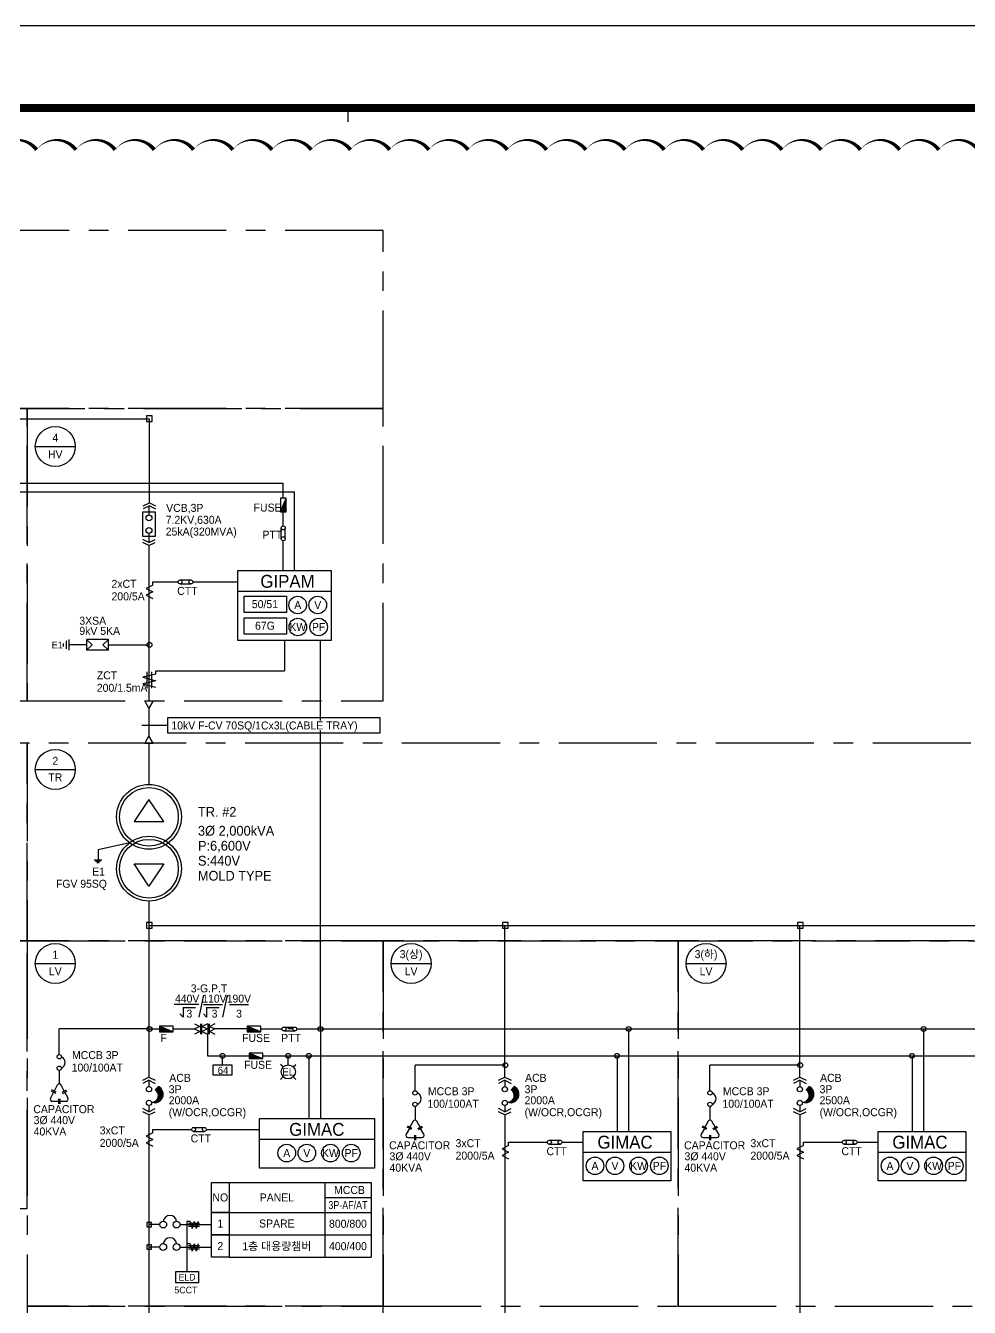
# Model space of a CAD drawing. Header units: millimetres. Extents: x 0 to 252300, y -45585 to -15885.
# Drawn here: x 99495 to 111524, y -32227 to -15885 of the extents above; entities that cross this region are included whole.
import ezdxf
from ezdxf.enums import TextEntityAlignment as Align

# ---------------------------------------------------------------- set-up
doc = ezdxf.new("R2010")
doc.units = ezdxf.units.MM
doc.header["$LTSCALE"] = 1000
for name, pattern in [('CEN', [62, 60, -1, 0, -1]), ('CENTER', [2, 1.25, -0.25, 0.25, -0.25]), ('ELP', [16.5, 14, -1, 0.5, -1])]:
    doc.linetypes.add(name, pattern=pattern)
for name, color, linetype in [('100', 4, 'Continuous'), ('11$0$TEXT', 3, 'Continuous'), ('11$1$SYM', 3, 'Continuous'), ('150', 6, 'Continuous'), ('50', 3, 'Continuous'), ('60', 2, 'Continuous'), ('ABC', 1, 'Continuous'), ('BUS', 6, 'Continuous'), ('ELEC-TEXT', 2, 'Continuous'), ('L1-CEILING', 3, 'Continuous'), ('L2', 7, 'Continuous'), ('L3-GROUND', 2, 'ELP'), ('LAR', 1, 'Continuous'), ('line', 9, 'Continuous'), ('LINE3', 1, 'CENTER'), ('LL', 2, 'Continuous'), ('sing', 2, 'Continuous'), ('SYM', 3, 'Continuous'), ('XR-SHEET-SHT', 5, 'Continuous'), ('XREF', 7, 'CEN')]:
    doc.layers.add(name, color=color, linetype=linetype)
doc.layers.add('XR-SHEET-TEMP', color=171, linetype='Continuous', plot=False)
doc.styles.add('CW', font='')
doc.styles.add('돋움', font='')
doc.styles.get('CW').set_extended_font_data('Dotum')
doc.styles.get('돋움').set_extended_font_data('Dotum')

# ---------------------------------------------------------------- blocks, each defined once
blk = doc.blocks.new('XR-FORM-EE', base_point=(461, 408))
at = {"layer": 'XR-SHEET-SHT', "color": 5}
blk.add_lwpolyline([(0, 118800), (168200, 118800), (168200, 0), (0, 0)], close=True, dxfattribs=at)
at = {"layer": 'XR-SHEET-SHT', "color": 5, "const_width": 400}
blk.add_lwpolyline([(9300, 114600), (163900, 114600), (163900, 4200), (9300, 4200)], close=True, dxfattribs=at)
at = {"layer": 'XR-SHEET-TEMP'}
blk.add_line((78000, 114600), (78000, 113900), dxfattribs=at)

msp = doc.modelspace()

# ---------------------------------------------------------------- linework, layer by layer
at = {"color": 6}
for p, q in [((101037, -20861), (101037, -20934)), ((101109, -20861), (101037, -20861)), ((101109, -20934), (101109, -20861)), ((101037, -20934), (101109, -20934)), ((102746, -22082), (102814, -22014)), ((102748, -22086), (102814, -22020)), ((102750, -22072), (102814, -22008)), ((102754, -22062), (102814, -22001)), ((102754, -22086), (102814, -22026)), ((102758, -22051), (102814, -21995)), ((102760, -22086), (102814, -22032)), ((102762, -22041), (102814, -21989)), ((102766, -22031), (102814, -21983)), ((102767, -22086), (102814, -22038)), ((102770, -22020), (102814, -21977)), ((102773, -22086), (102814, -22045)), ((102774, -22010), (102814, -21971)), ((102779, -22000), (102814, -21964)), ((102779, -22086), (102814, -22051)), ((102783, -21990), (102814, -21958)), ((102785, -22086), (102814, -22057)), ((102787, -21979), (102814, -21952)), ((102791, -21969), (102814, -21946)), ((102795, -21959), (102814, -21940)), ((102799, -21948), (102814, -21934)), ((102803, -21938), (102814, -21927)), ((102807, -21928), (102814, -21921)), ((102811, -21918), (102814, -21915)), ((102791, -22086), (102814, -22063)), ((102797, -22086), (102814, -22069)), ((102804, -22086), (102814, -22076)), ((102810, -22086), (102814, -22082)), ((101037, -27322), (101037, -27394)), ((101109, -27322), (101037, -27322)), ((101037, -27394), (101109, -27394)), ((101109, -27394), (101109, -27322)), ((105572, -27322), (105572, -27394)), ((105645, -27322), (105572, -27322)), ((105572, -27394), (105645, -27394)), ((105645, -27394), (105645, -27322)), ((109332, -27322), (109332, -27394)), ((109405, -27322), (109332, -27322)), ((109332, -27394), (109405, -27394)), ((109405, -27394), (109405, -27322)), ((99923, -29004), (99923, -28678)), ((101073, -28678), (99923, -28678)), ((101203, -28647), (101269, -28713)), ((101203, -28653), (101262, -28713)), ((101203, -28659), (101256, -28713)), ((101203, -28666), (101250, -28713)), ((101203, -28672), (101244, -28713)), ((101203, -28678), (101238, -28713)), ((101203, -28684), (101232, -28713)), ((101203, -28690), (101225, -28713)), ((101203, -28696), (101219, -28713)), ((101203, -28703), (101213, -28713)), ((101203, -28709), (101207, -28713)), ((101206, -28645), (101275, -28713)), ((101217, -28649), (101281, -28713)), ((101227, -28653), (101287, -28713)), ((101237, -28657), (101293, -28713)), ((101248, -28661), (101299, -28713)), ((101258, -28665), (101306, -28713)), ((101268, -28669), (101312, -28713)), ((101278, -28674), (101318, -28713)), ((101289, -28678), (101324, -28713)), ((101299, -28682), (101330, -28713)), ((101309, -28686), (101336, -28713)), ((101320, -28690), (101343, -28713)), ((101330, -28694), (101349, -28713)), ((101340, -28698), (101355, -28713)), ((101350, -28702), (101361, -28713)), ((101361, -28706), (101367, -28713)), ((101371, -28711), (101373, -28713)), ((102319, -28647), (102385, -28713)), ((102319, -28653), (102378, -28713)), ((102319, -28659), (102372, -28713)), ((102319, -28666), (102366, -28713)), ((102319, -28672), (102360, -28713)), ((102319, -28678), (102354, -28713)), ((102319, -28684), (102348, -28713)), ((102319, -28690), (102341, -28713)), ((102319, -28696), (102335, -28713)), ((102319, -28703), (102329, -28713)), ((102319, -28709), (102323, -28713)), ((102323, -28645), (102391, -28713)), ((102333, -28649), (102397, -28713)), ((102343, -28653), (102403, -28713)), ((102353, -28657), (102409, -28713)), ((102364, -28661), (102415, -28713)), ((102374, -28665), (102422, -28713)), ((102384, -28669), (102428, -28713)), ((102394, -28674), (102434, -28713)), ((102405, -28678), (102440, -28713)), ((102415, -28682), (102446, -28713)), ((102425, -28686), (102452, -28713)), ((102436, -28690), (102459, -28713)), ((102446, -28694), (102465, -28713)), ((102456, -28698), (102471, -28713)), ((102466, -28702), (102477, -28713)), ((102477, -28706), (102483, -28713)), ((102487, -28711), (102490, -28713)), ((102345, -28990), (102411, -29056)), ((102345, -28997), (102404, -29056)), ((102345, -29003), (102398, -29056)), ((102345, -29009), (102392, -29056)), ((102345, -29015), (102386, -29056)), ((102345, -29021), (102380, -29056)), ((102345, -29027), (102374, -29056)), ((102345, -29034), (102367, -29056)), ((102345, -29040), (102361, -29056)), ((102345, -29046), (102355, -29056)), ((102345, -29052), (102349, -29056)), ((102348, -28988), (102417, -29056)), ((102359, -28992), (102423, -29056)), ((102369, -28996), (102429, -29056)), ((102379, -29000), (102435, -29056)), ((102390, -29004), (102441, -29056)), ((102400, -29009), (102448, -29056)), ((102410, -29013), (102454, -29056)), ((102420, -29017), (102460, -29056)), ((102431, -29021), (102466, -29056)), ((102441, -29025), (102472, -29056)), ((102451, -29029), (102478, -29056)), ((102462, -29033), (102485, -29056)), ((102472, -29037), (102491, -29056)), ((102482, -29041), (102497, -29056)), ((102492, -29046), (102503, -29056)), ((102503, -29050), (102509, -29056)), ((102513, -29054), (102515, -29056)), ((99923, -29207), (99923, -29380)), ((104458, -29465), (104458, -29139)), ((105609, -29139), (104458, -29139)), ((108218, -29465), (108218, -29139)), ((109368, -29139), (108218, -29139)), ((101152, -29454), (101192, -29414)), ((105687, -29454), (105728, -29414)), ((109447, -29454), (109488, -29414)), ((99878, -29499), (99822, -29469)), ((99886, -29484), (99830, -29454)), ((99914, -29569), (99914, -29633)), ((99931, -29569), (99931, -29633)), ((99959, -29484), (100015, -29454)), ((99967, -29499), (100023, -29469)), ((101136, -29616), (101246, -29506)), ((101150, -29615), (101246, -29520)), ((101159, -29460), (101200, -29419)), ((101165, -29467), (101208, -29424)), ((101167, -29612), (101242, -29536)), ((101171, -29475), (101215, -29431)), ((101176, -29483), (101221, -29438)), ((101178, -29561), (101245, -29493)), ((101180, -29492), (101227, -29445)), ((101183, -29502), (101232, -29453)), ((101184, -29541), (101243, -29482)), ((101185, -29513), (101237, -29462)), ((101186, -29526), (101240, -29472)), ((101189, -29603), (101233, -29558)), ((105672, -29616), (105782, -29506)), ((105686, -29615), (105781, -29520)), ((105694, -29460), (105736, -29419)), ((105701, -29467), (105743, -29424)), ((105703, -29612), (105778, -29536)), ((105707, -29475), (105750, -29431)), ((105712, -29483), (105757, -29438)), ((105713, -29561), (105781, -29493)), ((105716, -29492), (105762, -29445)), ((105719, -29502), (105768, -29453)), ((105720, -29541), (105779, -29482)), ((105721, -29513), (105772, -29462)), ((105722, -29526), (105776, -29472)), ((105725, -29603), (105769, -29558)), ((109432, -29616), (109542, -29506)), ((109446, -29615), (109541, -29520)), ((109454, -29460), (109496, -29419)), ((109461, -29467), (109503, -29424)), ((109462, -29612), (109538, -29536)), ((109466, -29475), (109510, -29431)), ((109471, -29483), (109517, -29438)), ((109473, -29561), (109541, -29493)), ((109476, -29492), (109522, -29445)), ((109479, -29502), (109527, -29453)), ((109480, -29541), (109539, -29482)), ((109481, -29513), (109532, -29462)), ((109482, -29526), (109536, -29472)), ((109485, -29603), (109529, -29558)), ((101113, -29613), (101116, -29609)), ((101124, -29615), (101136, -29602)), ((104458, -29668), (104458, -29840)), ((105648, -29613), (105652, -29609)), ((105660, -29615), (105672, -29602)), ((108218, -29668), (108218, -29840)), ((109408, -29613), (109412, -29609)), ((109420, -29615), (109432, -29602)), ((104414, -29960), (104358, -29930)), ((104422, -29945), (104365, -29915)), ((104450, -30030), (104450, -30094)), ((104466, -30030), (104466, -30094)), ((104494, -29945), (104551, -29915)), ((104502, -29960), (104559, -29930)), ((108174, -29960), (108117, -29930)), ((108182, -29945), (108125, -29915)), ((108210, -30030), (108210, -30094)), ((108226, -30030), (108226, -30094)), ((108254, -29945), (108311, -29915)), ((108262, -29960), (108319, -29930)), ((101097, -31144), (101040, -31144)), ((101040, -31144), (101040, -31201)), ((101040, -31201), (101097, -31201)), ((101206, -31172), (101067, -31172)), ((101097, -31201), (101097, -31144)), ((101462, -31172), (101862, -31172)), ((101097, -31429), (101040, -31429)), ((101040, -31429), (101040, -31486)), ((101040, -31486), (101097, -31486)), ((101206, -31458), (101067, -31458)), ((101097, -31486), (101097, -31429)), ((101462, -31458), (101862, -31458))]:
    msp.add_line(p, q, dxfattribs=at)
for centre, radius in [((101067, -22161), 37.2), ((101067, -22321), 37.2), ((101073, -23780), 31), ((101073, -28678), 31), ((103253, -28678), 31), ((107181, -28678), 31), ((110941, -28678), 31), ((99923, -29032), 27.9), ((102005, -29021), 31), ((102842, -29021), 31), ((103105, -29021), 31), ((107033, -29021), 31), ((110793, -29021), 31), ((99923, -29179), 27.9), ((105609, -29139), 31), ((109368, -29139), 31), ((104458, -29493), 27.9), ((108218, -29493), 27.9), ((104458, -29640), 27.9), ((108218, -29640), 27.9), ((101249, -31172), 43), ((101419, -31172), 43), ((101249, -31458), 43), ((101419, -31458), 43)]:
    msp.add_circle(centre, radius, dxfattribs=at)
for centre, radius, start, end in [((99919, -29105), 80.2, 293.0132, 66.9868), ((104455, -29566), 80.2, 293.0132, 66.9868), ((108215, -29566), 80.2, 293.0132, 66.9868), ((101334, -31140), 85.5, 6.973, 173.027), ((101334, -31425), 85.5, 6.973, 173.027)]:
    msp.add_arc(centre, radius, start, end, dxfattribs=at)
at = {"layer": '100', "color": 6}
for centre, radius in [((101067, -25973), 413), ((101067, -25973), 374), ((101067, -26634), 413), ((101067, -26634), 374)]:
    msp.add_circle(centre, radius, dxfattribs=at)
at = {"layer": '11$0$TEXT', "color": 1}
for p, q in [((101307, -24706), (104010, -24706)), ((101307, -24906), (101307, -24706)), ((104010, -24706), (104010, -24906)), ((104010, -24906), (101307, -24906))]:
    msp.add_line(p, q, dxfattribs=at)
at = {"layer": '11$1$SYM', "color": 6}
for p, q in [((100977, -24806), (101157, -24806)), ((101157, -24806), (101307, -24806))]:
    msp.add_line(p, q, dxfattribs=at)
at = {"layer": '150', "color": 6}
for p, q in [((101116, -23020), (101031, -23063)), ((101116, -22978), (101242, -22978)), ((101116, -23020), (101116, -22978)), ((101031, -23063), (101116, -23105)), ((101116, -23105), (101031, -23147)), ((101031, -23147), (101116, -23190)), ((101156, -24152), (100990, -24194)), ((101044, -24331), (101044, -24123)), ((101102, -24331), (101102, -24123)), ((101156, -24110), (101242, -24110)), ((101156, -24152), (101156, -24110)), ((100990, -24194), (101156, -24237)), ((101156, -24237), (100990, -24279)), ((100990, -24279), (101156, -24321)), ((101648, -28612), (101714, -28645)), ((101714, -28645), (101648, -28678)), ((101648, -28678), (101714, -28711)), ((101714, -28711), (101648, -28744)), ((101811, -28612), (101745, -28645)), ((101745, -28645), (101811, -28678)), ((101811, -28678), (101745, -28711)), ((101745, -28711), (101811, -28744)), ((101907, -28612), (101841, -28645)), ((101841, -28645), (101907, -28678)), ((101907, -28678), (101841, -28711)), ((101841, -28711), (101907, -28744)), ((101116, -30001), (101031, -30043)), ((101031, -30043), (101116, -30086)), ((101116, -29959), (101242, -29959)), ((101116, -30001), (101116, -29959)), ((101116, -30086), (101031, -30128)), ((101031, -30128), (101116, -30170)), ((105651, -30164), (105567, -30206)), ((105567, -30206), (105651, -30249)), ((105651, -30122), (105778, -30122)), ((105651, -30164), (105651, -30122)), ((109411, -30164), (109326, -30206)), ((109326, -30206), (109411, -30249)), ((109411, -30122), (109538, -30122)), ((109411, -30164), (109411, -30122)), ((105651, -30249), (105567, -30291)), ((105567, -30291), (105651, -30333)), ((109411, -30249), (109326, -30291)), ((109326, -30291), (109411, -30333)), ((101590, -31132), (101551, -31132)), ((101590, -31132), (101616, -31223)), ((101641, -31132), (101616, -31223)), ((101641, -31132), (101667, -31223)), ((101692, -31132), (101667, -31223)), ((101590, -31417), (101551, -31417)), ((101590, -31417), (101616, -31509)), ((101641, -31417), (101616, -31509)), ((101641, -31417), (101667, -31509)), ((101692, -31417), (101667, -31509))]:
    msp.add_line(p, q, dxfattribs=at)
at = {"layer": '50', "color": 6}
for p, q in [((100995, -22007), (101073, -21968)), ((101073, -22007), (100995, -22046)), ((101073, -21968), (101151, -22007)), ((101073, -22007), (101151, -22046)), ((102744, -22086), (102814, -21911)), ((102814, -21911), (102744, -21911)), ((102744, -21911), (102744, -22086)), ((102814, -22086), (102814, -21911)), ((100989, -22397), (100989, -22085)), ((100989, -22085), (101145, -22085)), ((101145, -22085), (101145, -22397)), ((102744, -22086), (102814, -22086)), ((101145, -22397), (100989, -22397)), ((101067, -22475), (100989, -22436)), ((101067, -22514), (100989, -22475)), ((101067, -22475), (101145, -22436)), ((101067, -22514), (101145, -22475)), ((100550, -23710), (100272, -23710)), ((100341, -23780), (100272, -23710)), ((100272, -23710), (100272, -23849)), ((100272, -23849), (100341, -23780)), ((100550, -23849), (100272, -23849)), ((100480, -23780), (100550, -23710)), ((100550, -23849), (100480, -23780)), ((100550, -23849), (100550, -23710)), ((101203, -28643), (101377, -28713)), ((101203, -28643), (101203, -28713)), ((101377, -28643), (101203, -28643)), ((101203, -28713), (101377, -28713)), ((101377, -28713), (101377, -28643)), ((102319, -28643), (102493, -28713)), ((102319, -28643), (102319, -28713)), ((102493, -28643), (102319, -28643)), ((102319, -28713), (102493, -28713)), ((102493, -28713), (102493, -28643)), ((102345, -28986), (102519, -29056)), ((102345, -28986), (102345, -29056)), ((102519, -28986), (102345, -28986)), ((102345, -29056), (102519, -29056)), ((102519, -29056), (102519, -28986)), ((101408, -31769), (101697, -31769)), ((101408, -31916), (101408, -31769)), ((101697, -31769), (101697, -31916)), ((101697, -31916), (101408, -31916))]:
    msp.add_line(p, q, dxfattribs=at)
at = {"layer": '60', "color": 6}
for p, q in [((101067, -22007), (101067, -22124)), ((101067, -22358), (101067, -22475)), ((102754, -22427), (102754, -22289)), ((102804, -22427), (102804, -22289)), ((101464, -22953), (101601, -22953)), ((101464, -23003), (101601, -23003)), ((102789, -28653), (102926, -28653)), ((102789, -28703), (102926, -28703)), ((99898, -29394), (99858, -29469)), ((99987, -29469), (99947, -29394)), ((99850, -29484), (99810, -29559)), ((100035, -29559), (99995, -29484)), ((99835, -29600), (99914, -29600)), ((99931, -29600), (100010, -29600)), ((104433, -29855), (104394, -29930)), ((104523, -29930), (104483, -29855)), ((108193, -29855), (108154, -29930)), ((108282, -29930), (108243, -29855)), ((101635, -29934), (101773, -29934)), ((101635, -29984), (101773, -29984)), ((104386, -29945), (104346, -30020)), ((104371, -30061), (104450, -30061)), ((104466, -30061), (104546, -30061)), ((104570, -30020), (104530, -29945)), ((108146, -29945), (108106, -30020)), ((108130, -30061), (108210, -30061)), ((108226, -30061), (108306, -30061)), ((108330, -30020), (108290, -29945)), ((106171, -30097), (106308, -30097)), ((106171, -30147), (106308, -30147)), ((109930, -30097), (110068, -30097)), ((109930, -30147), (110068, -30147))]:
    msp.add_line(p, q, dxfattribs=at)
for centre in [(102779, -22289), (102779, -22427), (101464, -22978), (101601, -22978), (102789, -28678), (102926, -28678), (101635, -29959), (101773, -29959), (106171, -30122), (106308, -30122), (109930, -30122), (110068, -30122)]:
    msp.add_circle(centre, 25.2, dxfattribs=at)
for centre, start, end in [((99923, -29407), 28.0354, 151.9646), ((99835, -29572), 151.9646, 270), ((100010, -29572), 270, 28.0354), ((104458, -29868), 28.0354, 151.9646), ((108218, -29868), 28.0354, 151.9646), ((104371, -30033), 151.9646, 270), ((104546, -30033), 270, 28.0354), ((108130, -30033), 151.9646, 270), ((108306, -30033), 270, 28.0354)]:
    msp.add_arc(centre, 27.9, start, end, dxfattribs=at)
at = {"layer": 'BUS', "color": 6}
for p, q in [((92557, -20897), (101073, -20897)), ((101073, -21968), (101073, -20897)), ((101067, -22514), (101067, -24494)), ((101067, -24587), (101067, -24940)), ((101067, -25033), (101067, -25560)), ((101067, -25751), (100879, -26033)), ((101255, -26033), (101067, -25751)), ((100879, -26033), (101255, -26033)), ((100879, -26574), (101255, -26574)), ((101067, -26856), (100879, -26574)), ((101255, -26574), (101067, -26856)), ((101067, -27048), (101067, -29292)), ((101067, -27358), (112258, -27358)), ((105603, -29292), (105603, -27358)), ((109363, -29292), (109363, -27358)), ((101067, -29773), (101067, -32719)), ((105603, -29773), (105603, -32210)), ((109363, -29773), (109363, -32210)), ((105603, -32210), (105603, -32602)), ((109363, -32210), (109363, -32602))]:
    msp.add_line(p, q, dxfattribs=at)
at = {"layer": 'L1-CEILING', "color": 6}
for p, q in [((94263, -21718), (102779, -21718)), ((102779, -21911), (102779, -21718)), ((94407, -21829), (102923, -21829)), ((102923, -22832), (102923, -21829)), ((102779, -22264), (102779, -22086)), ((102779, -22264), (102779, -22086)), ((102779, -22832), (102779, -22452)), ((100550, -23780), (101073, -23780)), ((102794, -23726), (102794, -24110)), ((103253, -24744), (103253, -23726)), ((101242, -24110), (102794, -24110)), ((103253, -28678), (103253, -24873)), ((101073, -28678), (101203, -28678)), ((101377, -28678), (101661, -28678)), ((101722, -28612), (101722, -28744)), ((101737, -28612), (101737, -28744)), ((101811, -28744), (101811, -29021)), ((101819, -28612), (101819, -28744)), ((101833, -28612), (101833, -28744)), ((102319, -28678), (101907, -28678)), ((102493, -28678), (102763, -28678)), ((102901, -28678), (102836, -28678)), ((102951, -28678), (103253, -28678)), ((103253, -28678), (103253, -29820)), ((103253, -28678), (114444, -28678)), ((107181, -28678), (107181, -29983)), ((110941, -28678), (110941, -29983)), ((101811, -29021), (102345, -29021)), ((102005, -29135), (102005, -29021)), ((102519, -29021), (102688, -29021)), ((102688, -29021), (103105, -29021)), ((102842, -29135), (102842, -29021)), ((103105, -29021), (103105, -29820)), ((103105, -29021), (114296, -29021)), ((107033, -29021), (107033, -29983)), ((110793, -29021), (110793, -29983)), ((101886, -29135), (102124, -29135)), ((101886, -29267), (101886, -29135)), ((102124, -29135), (102124, -29267)), ((102778, -29161), (102745, -29129)), ((102906, -29161), (102938, -29129)), ((102124, -29267), (101886, -29267)), ((102778, -29289), (102745, -29322)), ((102906, -29289), (102938, -29322)), ((101798, -29959), (102476, -29959)), ((106333, -30122), (106603, -30122)), ((110093, -30122), (110363, -30122))]:
    msp.add_line(p, q, dxfattribs=at)
msp.add_circle((102842, -29225), 90.6, dxfattribs=at)
at = {"layer": 'L2', "color": 6}
for p, q in [((99979, -23799), (99979, -23764)), ((100014, -23832), (100014, -23728)), ((100048, -23849), (100048, -23710)), ((100272, -23780), (100048, -23780))]:
    msp.add_line(p, q, dxfattribs=at)
at = {"layer": 'L3-GROUND', "color": 6}
for p, q in [((102199, -22832), (103389, -22832)), ((102199, -23726), (102199, -22832)), ((103389, -22832), (103389, -23726)), ((102199, -23096), (103389, -23096)), ((103389, -23726), (102199, -23726)), ((102476, -29820), (103942, -29820)), ((102476, -30451), (102476, -29820)), ((103942, -29820), (103942, -30451)), ((106603, -29983), (107718, -29983)), ((106603, -30614), (106603, -29983)), ((107718, -29983), (107718, -30614)), ((110363, -29983), (111478, -29983)), ((110363, -30614), (110363, -29983)), ((111478, -29983), (111478, -30614)), ((102476, -30084), (103942, -30084)), ((106603, -30247), (107718, -30247)), ((110363, -30247), (111478, -30247)), ((103942, -30451), (102476, -30451)), ((107718, -30614), (106603, -30614)), ((111478, -30614), (110363, -30614))]:
    msp.add_line(p, q, dxfattribs=at)
at = {"layer": 'line', "color": 6, "linetype": 'Continuous'}
for p, q in [((101242, -22978), (101439, -22978)), ((101627, -22978), (102199, -22978)), ((101242, -29959), (101610, -29959)), ((105778, -30122), (106145, -30122)), ((109538, -30122), (109905, -30122))]:
    msp.add_line(p, q, dxfattribs=at)
at = {"layer": 'line', "color": 6}
for p, q in [((100987, -29332), (101067, -29292)), ((101067, -29332), (100987, -29372)), ((101067, -29292), (101147, -29332)), ((101067, -29332), (101067, -29413)), ((101067, -29332), (101147, -29372)), ((101147, -29453), (101188, -29413)), ((105523, -29332), (105603, -29292)), ((105603, -29332), (105523, -29372)), ((105603, -29292), (105683, -29332)), ((105603, -29332), (105603, -29413)), ((105603, -29332), (105683, -29372)), ((105683, -29453), (105723, -29413)), ((109282, -29332), (109363, -29292)), ((109363, -29332), (109282, -29372)), ((109363, -29292), (109443, -29332)), ((109363, -29332), (109363, -29413)), ((109363, -29332), (109443, -29372)), ((109443, -29453), (109483, -29413)), ((101067, -29733), (100987, -29693)), ((101067, -29773), (100987, -29733)), ((101067, -29653), (101067, -29733)), ((101067, -29733), (101147, -29693)), ((101067, -29773), (101147, -29733)), ((105603, -29733), (105523, -29693)), ((105603, -29773), (105523, -29733)), ((105603, -29653), (105603, -29733)), ((105603, -29733), (105683, -29693)), ((105603, -29773), (105683, -29733)), ((109363, -29733), (109282, -29693)), ((109363, -29773), (109282, -29733)), ((109363, -29653), (109363, -29733)), ((109363, -29733), (109443, -29693)), ((109363, -29773), (109443, -29733)), ((101552, -31769), (101552, -31132)), ((101570, -31152), (101711, -31152)), ((101570, -31193), (101711, -31193)), ((101570, -31438), (101711, -31438)), ((101570, -31479), (101711, -31479))]:
    msp.add_line(p, q, dxfattribs=at)
for centre in [(101067, -29446), (105603, -29446), (109363, -29446), (101067, -29620), (105603, -29620), (109363, -29620)]:
    msp.add_circle(centre, 33.4, dxfattribs=at)
for centre, radius, start, end in [((101140, -29510), 108, 252.5973, 63.7999), ((105675, -29510), 108, 252.5973, 63.7999), ((109435, -29510), 108, 252.5973, 63.7999), ((101101, -29526), 87.1, 274.3987, 57.5288), ((105636, -29526), 87.1, 274.3987, 57.5288), ((109396, -29526), 87.1, 274.3987, 57.5288)]:
    msp.add_arc(centre, radius, start, end, dxfattribs=at)
at = {"layer": 'LINE3', "color": 6}
for p, q in [((104051, -18495), (90999, -18495)), ((104051, -20768), (104051, -18495)), ((90999, -20768), (104051, -20768)), ((99515, -20768), (94980, -20768)), ((99515, -24494), (99515, -20768)), ((104051, -20768), (99515, -20768)), ((99515, -20768), (99515, -24494)), ((104051, -24494), (104051, -20768)), ((94980, -24494), (99515, -24494)), ((99515, -24494), (104051, -24494)), ((99515, -25033), (94980, -25033)), ((99515, -27554), (99515, -25033)), ((115542, -25033), (99515, -25033)), ((99515, -25033), (99515, -27554)), ((94980, -27554), (99515, -27554)), ((99515, -27554), (94980, -27554)), ((99515, -30965), (99515, -27554)), ((99515, -27554), (115542, -27554)), ((104051, -27554), (99515, -27554)), ((99515, -27554), (99515, -32210)), ((104051, -32210), (104051, -27554)), ((107811, -27554), (104051, -27554)), ((104051, -27554), (104051, -32210)), ((107811, -32210), (107811, -27554)), ((111571, -27554), (107811, -27554)), ((107811, -27554), (107811, -32210)), ((94980, -30965), (99515, -30965)), ((99515, -32210), (104051, -32210)), ((104051, -32210), (99515, -32210)), ((99515, -32210), (99515, -34381)), ((104051, -34381), (104051, -32210)), ((104051, -32210), (107811, -32210)), ((107811, -32210), (111571, -32210))]:
    msp.add_line(p, q, dxfattribs=at)
at = {"layer": 'LL', "color": 6}
for p, q in [((101762, -28245), (101702, -28526)), ((102063, -28245), (102003, -28526)), ((101702, -28366), (101387, -28366)), ((101501, -28406), (101662, -28406)), ((101501, -28406), (101501, -28526)), ((101762, -28366), (102003, -28366)), ((101802, -28406), (101963, -28406)), ((101802, -28406), (101802, -28526)), ((102095, -28366), (102335, -28366)), ((101501, -28526), (101461, -28486)), ((101802, -28526), (101762, -28486))]:
    msp.add_line(p, q, dxfattribs=at)
at = {"layer": 'sing', "color": 6}
for p, q in [((101067, -24587), (101014, -24494)), ((101014, -24494), (101121, -24494)), ((101121, -24494), (101067, -24587)), ((101067, -24940), (101014, -25033)), ((101121, -25033), (101067, -24940)), ((101014, -25033), (101121, -25033))]:
    msp.add_line(p, q, dxfattribs=at)
at = {"layer": 'SYM', "color": 6}
for p, q in [((99618, -21251), (100128, -21251)), ((102280, -23161), (102822, -23161)), ((102280, -23367), (102280, -23161)), ((102822, -23161), (102822, -23367)), ((102822, -23367), (102280, -23367)), ((102280, -23436), (102822, -23436)), ((102280, -23642), (102280, -23436)), ((102822, -23436), (102822, -23642)), ((102822, -23642), (102280, -23642)), ((99618, -25369), (100128, -25369)), ((100819, -26304), (100419, -26393)), ((100418, -26393), (100418, -26525)), ((100467, -26525), (100368, -26525)), ((100451, -26541), (100385, -26541)), ((100434, -26558), (100401, -26558)), ((99618, -27843), (100128, -27843)), ((104154, -27843), (104663, -27843)), ((107914, -27843), (108423, -27843)), ((101862, -31017), (101862, -30636)), ((101862, -30636), (102091, -30636)), ((102091, -30636), (102091, -31302)), ((102091, -30636), (103899, -30636)), ((102091, -30636), (102091, -31017)), ((103308, -30636), (103308, -31588)), ((103899, -30636), (103899, -31588)), ((103308, -30826), (103899, -30826)), ((101862, -31302), (101862, -31017)), ((101862, -31017), (102091, -31017)), ((102091, -31017), (101862, -31017)), ((101862, -31302), (101862, -31017)), ((101862, -31017), (102091, -31017)), ((102091, -31017), (103899, -31017)), ((102091, -31017), (102091, -31302)), ((102091, -31017), (102091, -31302)), ((102091, -31302), (101862, -31302)), ((101862, -31588), (101862, -31302)), ((101862, -31302), (102091, -31302)), ((102091, -31302), (101862, -31302)), ((102091, -31302), (103899, -31302)), ((102091, -31302), (102091, -31588)), ((102091, -31588), (101862, -31588)), ((102091, -31588), (103899, -31588))]:
    msp.add_line(p, q, dxfattribs=at)
at = {"layer": 'SYM'}
msp.add_lwpolyline([(99135, -17468, 0, 50, -0.5), (99635, -17468, 0, 50, -0.5), (100135, -17468, 0, 50, -0.5), (100635, -17468, 0, 50, -0.5), (101135, -17468, 0, 50, -0.5), (101635, -17468, 0, 50, -0.5), (102135, -17468, 0, 50, -0.5), (102635, -17468, 0, 50, -0.5), (103135, -17468, 0, 50, -0.5), (103635, -17468, 0, 50, -0.5), (104135, -17468, 0, 50, -0.5), (104635, -17468, 0, 50, -0.5), (105135, -17468, 0, 50, -0.5), (105635, -17468, 0, 50, -0.5), (106135, -17468, 0, 50, -0.5), (106635, -17468, 0, 50, -0.5), (107135, -17468, 0, 50, -0.5), (107635, -17468, 0, 50, -0.5), (108135, -17468, 0, 50, -0.5), (108635, -17468, 0, 50, -0.5), (109135, -17468, 0, 50, -0.5), (109635, -17468, 0, 50, -0.5), (110135, -17468, 0, 50, -0.5), (110635, -17468, 0, 50, -0.5), (111135, -17468, 0, 50, -0.5), (111635, -17468, 0, 50, -0.5)], format="xyseb", dxfattribs=at)
at = {"layer": 'SYM', "color": 6}
for centre, radius in [((99873, -21251), 255), ((102963, -23272), 112), ((103218, -23272), 112), ((102964, -23552), 112), ((103230, -23552), 112), ((99873, -25369), 255), ((99873, -27843), 255), ((104408, -27843), 255), ((108168, -27843), 255), ((102823, -30260), 112), ((103079, -30260), 112), ((103380, -30260), 112), ((103645, -30260), 112), ((106752, -30423), 112), ((107007, -30423), 112), ((107308, -30423), 112), ((107573, -30423), 112), ((110512, -30423), 112), ((110767, -30423), 112), ((111068, -30423), 112), ((111333, -30423), 112)]:
    msp.add_circle(centre, radius, dxfattribs=at)

# ---------------------------------------------------------------- block references
at = {"layer": 'XREF', "xscale": 0.25, "yscale": 0.25, "zscale": 0.25}
msp.add_blockref('XR-FORM-EE', (84215, -45483), dxfattribs=at)

# ---------------------------------------------------------------- texts
at = {"color": 6, "style": '돋움'}
msp.add_text('PANEL', height=102.1, dxfattribs=at).set_placement((102698, -30826), align=Align.MIDDLE)
msp.add_text('5CCT', height=85.9, dxfattribs=at).set_placement((101391, -32049))
at = {"layer": '60', "color": 6}
for s, height, style, p in [('VCB,3P', 102.1, '돋움', (101286, -22085)), ('7.2KV,630A', 102.1, '돋움', (101280, -22237)), ('25kA(320MVA)', 102.06, '돋움', (101280, -22387)), ('200/5A', 102.1, '돋움', (100589, -23213)), ('200/1.5mA', 102.1, '돋움', (100402, -24379)), ('TR. #2', 125, 'CW', (101691, -25972)), ('3Ø 2,000kVA', 125, 'CW', (101691, -26213)), ('P:6,600V', 125, 'CW', (101691, -26404)), ('S:440V', 125, 'CW', (101691, -26595)), ('E1', 101.4, '돋움', (100344, -26721)), ('FGV 95SQ', 101.4, '돋움', (99882, -26877)), ('2000/5A', 102.1, '돋움', (100439, -30181)), ('2000/5A', 102.1, '돋움', (104975, -30344)), ('2000/5A', 102.1, '돋움', (108734, -30344))]:
    msp.add_text(s, height=height, dxfattribs=dict(at, style=style)).set_placement(p)
at = {"layer": '60', "color": 6, "style": '돋움'}
for s, height, p in [('3-G.P.T', 101.4, (101832, -28160)), ('440V', 101.4, (101554, -28291)), ('110V', 101.4, (101901, -28291)), ('190V', 101.4, (102213, -28291)), ('3', 101, (101582, -28482)), ('3', 101, (101903, -28482)), ('3', 101, (102215, -28482))]:
    msp.add_text(s, height=height, dxfattribs=at).set_placement(p, align=Align.MIDDLE)
at = {"layer": 'ABC', "color": 6, "style": '돋움'}
for s, height, p in [('4', 102, (99873, -21139)), ('HV', 102.1, (99873, -21351)), ('2', 102, (99873, -25258)), ('TR', 102.1, (99873, -25469)), ('1', 102, (99873, -27731)), ('3(상)', 102.1, (104408, -27731)), ('3(하)', 102.1, (108168, -27731)), ('LV', 102.1, (99873, -27943)), ('LV', 102.1, (104408, -27943)), ('LV', 102.1, (108168, -27943))]:
    msp.add_text(s, height=height, dxfattribs=at).set_placement(p, align=Align.MIDDLE)
at = {"layer": 'ELEC-TEXT', "color": 6, "style": '돋움'}
msp.add_text('10kV F-CV 70SQ/1Cx3L(CABLE TRAY)', height=102.06, dxfattribs=at).set_placement((101352, -24859))
at = {"layer": 'L3-GROUND', "color": 6, "style": '돋움'}
for s, height, p in [('FUSE', 102.1, (102401, -22081)), ('PTT', 102.1, (102513, -22427)), ('CTT', 102.1, (101427, -23143)), ('F', 102, (101212, -28843)), ('FUSE', 102.1, (102253, -28843)), ('PTT', 102.1, (102752, -28843)), ('FUSE', 102.1, (102279, -29186)), ('64', 93.9, (101943, -29252)), ('CTT', 102.1, (101598, -30124)), ('CTT', 102.1, (106134, -30287)), ('CTT', 102.1, (109894, -30287))]:
    msp.add_text(s, height=height, dxfattribs=at).set_placement(p)
for s, height, p in [('GIPAM', 164, (102833, -23052)), ('50/51', 102.1, (102545, -23312)), ('67G', 102.1, (102545, -23587)), ('GIMAC', 164, (103206, -30040)), ('GIMAC', 164, (107135, -30203)), ('GIMAC', 164, (110894, -30203))]:
    msp.add_text(s, height=height, dxfattribs=at).set_placement(p, align=Align.CENTER)
for s, height, p in [('A', 102, (102963, -23272)), ('V', 102, (103218, -23272)), ('KW', 102.1, (102964, -23552)), ('PF', 102.1, (103230, -23552)), ('EL', 93.9, (102842, -29225)), ('A', 102, (102823, -30260)), ('V', 102, (103079, -30260)), ('KW', 102.1, (103380, -30260)), ('PF', 102.1, (103645, -30260)), ('A', 102, (106752, -30423)), ('V', 102, (107007, -30423)), ('KW', 102.1, (107308, -30423)), ('PF', 102.1, (107573, -30423)), ('A', 102, (110512, -30423)), ('V', 102, (110767, -30423)), ('KW', 102.1, (111068, -30423)), ('PF', 102.1, (111333, -30423))]:
    msp.add_text(s, height=height, dxfattribs=at).set_placement(p, align=Align.MIDDLE)
at = {"layer": 'LAR', "color": 6, "style": '돋움'}
for s, height, p in [('NO', 102.1, (101976, -30826)), ('1', 102, (101976, -31159)), ('SPARE', 102.1, (102697, -31158)), ('800/800', 102.1, (103603, -31159)), ('2', 102, (101976, -31445)), ('1층 대용량챔버', 102.1, (102697, -31445)), ('400/400', 102.1, (103603, -31445))]:
    msp.add_text(s, height=height, dxfattribs=at).set_placement(p, align=Align.MIDDLE)
at = {"layer": 'line', "color": 6}
for s, height, style, p in [('2xCT', 102.1, '돋움', (100589, -23053)), ('3XSA', 102.1, '돋움', (100179, -23523)), ('9kV 5KA', 102.1, '돋움', (100179, -23653)), ('ZCT', 102.1, '돋움', (100402, -24220)), ('MOLD TYPE ', 124.1, 'CW', (101691, -26786)), ('MCCB 3P', 102.1, '돋움', (100086, -29062)), ('100/100AT', 102.1, '돋움', (100081, -29221)), ('ACB', 102.1, '돋움', (101326, -29352)), ('ACB', 102.1, '돋움', (105861, -29352)), ('ACB', 102.1, '돋움', (109621, -29352)), ('3P', 102.1, '돋움', (101319, -29497)), ('3P', 102.1, '돋움', (105855, -29497)), ('3P', 102.1, '돋움', (109615, -29497)), ('2000A', 102.1, '돋움', (101319, -29638)), ('100/100AT', 102.1, '돋움', (104617, -29682)), ('MCCB 3P', 102.1, '돋움', (104622, -29523)), ('2000A', 102.1, '돋움', (105855, -29638)), ('100/100AT', 102.1, '돋움', (108377, -29682)), ('MCCB 3P', 102.1, '돋움', (108382, -29523)), ('2500A', 102.1, '돋움', (109615, -29638)), ('CAPACITOR', 102.1, '돋움', (99593, -29751)), ('(W/OCR,OCGR)', 102.06, '돋움', (101319, -29790)), ('(W/OCR,OCGR)', 102.06, '돋움', (105855, -29790)), ('(W/OCR,OCGR)', 102.06, '돋움', (109615, -29790)), ('3%%C 440V', 102.1, '돋움', (99597, -29891)), ('40KVA', 102.1, '돋움', (99597, -30036)), ('3xCT', 102.1, '돋움', (100439, -30022)), ('CAPACITOR', 102.1, '돋움', (104128, -30212)), ('3xCT', 102.1, '돋움', (104975, -30185)), ('CAPACITOR', 102.1, '돋움', (107888, -30212)), ('3xCT', 102.1, '돋움', (108734, -30185)), ('40KVA', 102.1, '돋움', (104133, -30497)), ('3%%C 440V', 102.1, '돋움', (104133, -30352)), ('40KVA', 102.1, '돋움', (107893, -30497)), ('3%%C 440V', 102.1, '돋움', (107893, -30352))]:
    msp.add_text(s, height=height, dxfattribs=dict(at, style=style)).set_placement(p)
at = {"layer": 'line', "color": 6, "style": '돋움'}
for s, height, p in [('E1', 86.5, (99897, -23781)), ('MCCB', 102.1, (103623, -30731)), ('ELD', 85.9, (101552, -31843))]:
    msp.add_text(s, height=height, dxfattribs=at).set_placement(p, align=Align.MIDDLE)
at = {"layer": 'line', "color": 6, "style": '돋움', "width": 0.85}
msp.add_text('3P-AF/AT', height=102.1, dxfattribs=at).set_placement((103603, -30921), align=Align.MIDDLE)

doc.saveas('drawing.dxf')
